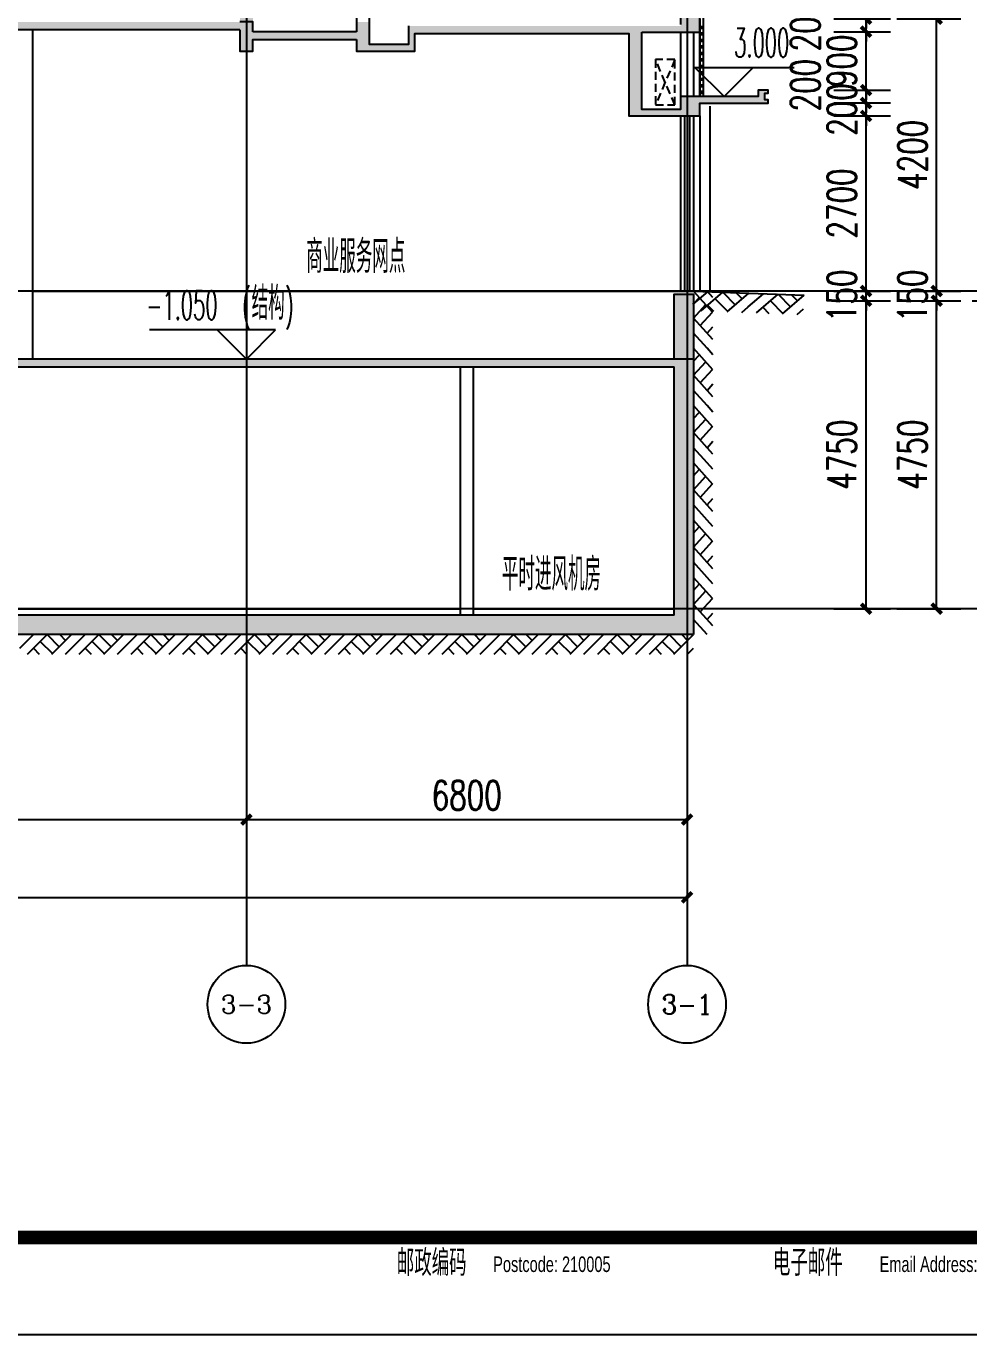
# Model space of a CAD drawing. Extents: x -59851 to 653804, y -249523 to 437614.
# Drawn here: x 621321 to 635871, y 348488 to 368673 of the extents above; entities that cross this region are included whole.
import ezdxf
from ezdxf.enums import TextEntityAlignment as Align

# ---------------------------------------------------------------- set-up
doc = ezdxf.new("R2010")
doc.units = 0
doc.header["$LTSCALE"] = 1000
doc.header["$MEASUREMENT"] = 0
doc.linetypes.add('HIDDEN2', pattern=[0.1875, 0.125, -0.0625])
for name, color, linetype in [('4-LINE', 7, 'Continuous'), ('A-看线', 105, 'Continuous'), ('A-第三道尺寸线', 105, 'Continuous'), ('AXIS', 3, 'Continuous'), ('AXIS_TEXT', 7, 'Continuous'), ('DIM_ELEV', 3, 'Continuous'), ('DOTE', 16, 'Continuous'), ('LABEL_FIXBOX_PM', 7, 'Continuous'), ('LABEL_FIXTXT_PM', 3, 'Continuous'), ('LABEL_TXT_PM', 1, 'Continuous'), ('PUB_DIM', 3, 'Continuous'), ('PUB_HATCH', 8, 'Continuous'), ('PUB_TEXT', 7, 'Continuous'), ('WALL', 2, 'Continuous'), ('WINDOW', 4, 'Continuous'), ('剖面构造层', 7, 'Continuous')]:
    doc.layers.add(name, color=color, linetype=linetype)
doc.styles.add('_TCH_AXIS', font='COMPLEX', dxfattribs={"bigfont": 'GBCBIG'})
doc.styles.add('_TCH_DIM', font='SIMPLEX.shx', dxfattribs={"width": 0.7, "bigfont": 'GBCBIG.shx'})
doc.styles.add('_TCH_DIM_T3', font='SIMPLEX.shx', dxfattribs={"width": 0.705882, "bigfont": 'GBCBIG.shx'})
doc.styles.add('COMPLEX', font='COMPLEX')
doc.styles.add('LABEL_FIXTXT_PM', font='pm_njadri_r.shx', dxfattribs={"width": 0.7, "bigfont": 'pm_njadri_hztxt.shx'})
doc.styles.add('LABEL_TXT_PM', font='pm_njadri_romans1.shx', dxfattribs={"width": 0.7, "bigfont": 'pm_njadri_hztxt.shx'})
doc.styles.get("Standard").update_dxf_attribs({"font": 'gbenor.shx', "width": 0.7, "bigfont": 'gbcbig.shx'})
doc.dimstyles.new('_TCH_ARCH&&150', dxfattribs={"dimtxt": 446.25, "dimasz": 150, "dimexe": 375, "dimexo": 450, "dimgap": 150, "dimtad": 1, "dimdec": 0, "dimzin": 0, "dimdsep": 46, "dimtxsty": '_TCH_DIM_T3', "dimblk": 'ARCHTICK', "dimcen": 0.09, "dimclrt": 7, "dimazin": 2, "dimtfac": 1, "dimtdec": 0, "dimtix": 1, "dimtmove": 2, "dimatfit": 3, "dimfxl": 0, "dimtolj": 1, "dimtzin": 0, "dimarcsym": 0})

# ---------------------------------------------------------------- blocks, each defined once
blk = doc.blocks.new('A$C309E1229')
at = {"layer": '4-LINE', "linetype": 'HIDDEN2'}
for p, q in [((-300, 700), (0, 0)), ((-300, 0), (0, 700))]:
    blk.add_line(p, q, dxfattribs=at)
blk.add_lwpolyline([(-300, 700), (0, 700), (0, 0), (-300, 0)], close=True, dxfattribs=at)
blk = doc.blocks.new('PMSheet_A1_20150113_5-3892016032414355901')
at = {"layer": 'LABEL_FIXBOX_PM'}
blk.add_lwpolyline([(0, 594), (841, 594), (841, 0), (0, 0)], close=True, dxfattribs=at)
at = {"layer": 'LABEL_FIXBOX_PM', "const_width": 1.4}
blk.add_lwpolyline([(831, 584), (25, 584), (25, 10), (831, 10)], close=True, dxfattribs=at)
at = {"layer": 'LABEL_FIXTXT_PM', "style": 'LABEL_FIXTXT_PM', "width": 0.7}
for s, p in [('邮政编码', (666.35, 7.55)), ('电子邮件', (705.05, 7.55))]:
    blk.add_text(s, height=2.7, dxfattribs=at).set_placement(p, align=Align.MIDDLE)
for s, p in [('Postcode: 210005', (678.72, 6.46)), ('Email Address: njadi_co.ltd@vip.163.com', (726.27, 6.46))]:
    blk.add_text(s, height=1.6, dxfattribs=at).set_placement(p, align=Align.CENTER)
at = {"layer": 'LABEL_TXT_PM', "style": 'LABEL_TXT_PM'}
for tag, height, width, p in [('修改图应说明理由', 4.5, 0.7, (788.35, 468.8)), ('出图章签名', 4.5, 0.7, (759.46, 338.09)), ('建设单位_U01', 4.5, 0.7, (800.9, 212.14)), ('建设单位', 4.5, 0.7, (800.9, 210.2)), ('建设单位_D01', 4.5, 0.7, (800.9, 207.4)), ('项目名称_U01', 4.5, 0.7, (800.9, 200.42)), ('项目名称', 4.5, 0.7, (800.9, 198.19)), ('项目名称_D01', 4.5, 0.7, (800.9, 195.3)), ('设计编号', 4.5, 0.6, (780.76, 187.9)), ('分项号', 4.5, 0.6, (820.26, 188)), ('项目经理', 4.5, 0.7, (780.26, 172)), ('项目经理签名', 4.5, 0.7, (810.18, 172.26)), ('审定', 4.5, 0.7, (780.26, 163.9)), ('审定签名', 4.5, 0.7, (810.18, 164.16)), ('审核', 4.5, 0.7, (780.26, 156)), ('审核签名', 4.5, 0.7, (810.18, 156.26)), ('项目负责', 4.5, 0.7, (780.26, 148)), ('项目负责签名', 4.5, 0.7, (810.18, 148.26)), ('专业负责', 4.5, 0.7, (780.26, 140)), ('专业负责签名', 4.5, 0.7, (810.18, 140.26)), ('校对', 4.5, 0.7, (780.26, 131.9)), ('校对签名', 4.5, 0.7, (810.18, 132.16)), ('设计签名', 4.5, 0.7, (810.18, 124.26)), ('设计', 4.5, 0.7, (780.26, 124)), ('绘制签名', 4.5, 0.7, (810.18, 116.16)), ('绘制', 4.5, 0.7, (780.26, 115.9)), ('方案_01签名', 4.5, 0.7, (810.18, 96.16)), ('方案_01', 4.5, 0.7, (780.26, 95.9)), ('方案_02', 4.5, 0.7, (780.26, 87.9)), ('方案_02签名', 4.5, 0.7, (810.18, 88.16)), ('方案_03', 4.5, 0.7, (780.29, 79.9)), ('方案_03签名', 4.5, 0.7, (810.2, 80.16)), ('方案_04', 4.5, 0.7, (780.26, 71.9)), ('方案_04签名', 4.5, 0.7, (810.18, 72.16)), ('图名_U02', 4.5, 0.7, (790.5, 60.2)), ('图名_U01', 4.5, 0.7, (790.5, 54.2)), ('图名', 4.5, 0.7, (790.5, 47.96)), ('图名_D01', 4.5, 0.7, (790.5, 42.4)), ('图名_D02', 4.5, 0.7, (790.5, 37)), ('图号', 3.5, 0.7, (760.97, 20.95)), ('图档号', 3.5, 0.7, (781.1, 20.95)), ('日期', 3.5, 0.7, (801.07, 20.95)), ('版本号', 3.5, 0.7, (820.27, 20.95))]:
    blk.add_attdef(tag, text='', height=height, dxfattribs=dict(at, width=width)).set_placement(p, align=Align.CENTER)
blk = doc.blocks.new('_ArchTick')
at = {"color": 0, "linetype": 'ByBlock', "const_width": 0.4}
blk.add_lwpolyline([(-0.5, -0.5), (0.5, 0.5)], dxfattribs=at)
blk = doc.blocks.new('*D5077')
at = {"layer": 'AXIS', "color": 0, "lineweight": -2, "transparency": 16777216}
for p, q in [((609421, 358257), (609421, 356060)), ((624721, 358257), (624721, 356060)), ((609421, 356435), (624721, 356435))]:
    blk.add_line(p, q, dxfattribs=at)
at = {"layer": 'Defpoints', "color": 0, "transparency": 16777216}
for p in [(609421, 358707), (624721, 358707), (624721, 356435)]:
    blk.add_point(p, dxfattribs=at)
at = {"layer": 'AXIS', "color": 0, "lineweight": -2, "transparency": 16777216, "xscale": 150, "yscale": 150, "zscale": 150, "rotation": 180}
blk.add_blockref('_ArchTick', (609421, 356435), dxfattribs=at)
at = {"layer": 'AXIS', "color": 0, "lineweight": -2, "transparency": 16777216, "xscale": 150, "yscale": 150, "zscale": 150}
blk.add_blockref('_ArchTick', (624721, 356435), dxfattribs=at)
at = {"layer": 'AXIS', "color": 7, "transparency": 16777216, "insert": (617071, 356809), "char_height": 446.2, "attachment_point": 5, "style": '_TCH_DIM_T3'}
blk.add_mtext('\\A1;15300', dxfattribs=at)
blk = doc.blocks.new('*D5078')
at = {"layer": 'AXIS', "color": 0, "lineweight": -2, "transparency": 16777216}
for p, q in [((624721, 358257), (624721, 356060)), ((631521, 358257), (631521, 356060)), ((624721, 356435), (631521, 356435))]:
    blk.add_line(p, q, dxfattribs=at)
at = {"layer": 'Defpoints', "color": 0, "transparency": 16777216}
for p in [(624721, 358707), (631521, 358707), (631521, 356435)]:
    blk.add_point(p, dxfattribs=at)
at = {"layer": 'AXIS', "color": 0, "lineweight": -2, "transparency": 16777216, "xscale": 150, "yscale": 150, "zscale": 150, "rotation": 180}
blk.add_blockref('_ArchTick', (624721, 356435), dxfattribs=at)
at = {"layer": 'AXIS', "color": 0, "lineweight": -2, "transparency": 16777216, "xscale": 150, "yscale": 150, "zscale": 150}
blk.add_blockref('_ArchTick', (631521, 356435), dxfattribs=at)
at = {"layer": 'AXIS', "color": 7, "transparency": 16777216, "insert": (628121, 356809), "char_height": 446.2, "attachment_point": 5, "style": '_TCH_DIM_T3'}
blk.add_mtext('\\A1;6800', dxfattribs=at)
blk = doc.blocks.new('*D4741')
at = {"layer": 'AXIS', "color": 0, "lineweight": -2, "transparency": 16777216}
for p, q in [((586521, 358257), (586521, 354860)), ((631521, 358257), (631521, 354860)), ((586521, 355235), (631521, 355235))]:
    blk.add_line(p, q, dxfattribs=at)
at = {"layer": 'Defpoints', "color": 0, "transparency": 16777216}
for p in [(586521, 358707), (631521, 358707), (631521, 355235)]:
    blk.add_point(p, dxfattribs=at)
at = {"layer": 'AXIS', "color": 0, "lineweight": -2, "transparency": 16777216, "xscale": 150, "yscale": 150, "zscale": 150, "rotation": 180}
blk.add_blockref('_ArchTick', (586521, 355235), dxfattribs=at)
at = {"layer": 'AXIS', "color": 0, "lineweight": -2, "transparency": 16777216, "xscale": 150, "yscale": 150, "zscale": 150}
blk.add_blockref('_ArchTick', (631521, 355235), dxfattribs=at)
at = {"layer": 'AXIS', "color": 7, "transparency": 16777216, "insert": (609021, 355609), "char_height": 446.2, "attachment_point": 5, "style": '_TCH_DIM_T3'}
blk.add_mtext('\\A1;45000', dxfattribs=at)
blk = doc.blocks.new('*D4742')
at = {"layer": 'Defpoints', "color": 0, "transparency": 16777216}
for p in [(635470, 404788), (636497, 404788), (635470, 364438)]:
    blk.add_point(p, dxfattribs=at)
at = {"layer": 'PUB_DIM', "color": 0, "lineweight": -2, "transparency": 16777216}
for p, q in [((635920, 404788), (636872, 404788)), ((636497, 364438), (636497, 404788)), ((635920, 364438), (636872, 364438))]:
    blk.add_line(p, q, dxfattribs=at)
at = {"layer": 'PUB_DIM', "color": 0, "lineweight": -2, "transparency": 16777216, "xscale": 150, "yscale": 150, "zscale": 150}
for p, rotation in [((636497, 404788), 90), ((636497, 364438), 270)]:
    blk.add_blockref('_ArchTick', p, dxfattribs=dict(at, rotation=rotation))
at = {"layer": 'PUB_DIM', "color": 7, "transparency": 16777216, "insert": (636124, 384613), "char_height": 446.2, "attachment_point": 5, "rotation": 90, "style": '_TCH_DIM_T3'}
blk.add_mtext('\\A1;40350', dxfattribs=at)
blk = doc.blocks.new('*D4761')
at = {"layer": 'Defpoints', "color": 0, "transparency": 16777216}
for p in [(634309, 368788), (635374, 368788), (634309, 364588)]:
    blk.add_point(p, dxfattribs=at)
at = {"layer": 'PUB_DIM', "color": 0, "lineweight": -2, "transparency": 16777216}
for p, q in [((634759, 368788), (635749, 368788)), ((635374, 364588), (635374, 368788)), ((634759, 364588), (635749, 364588))]:
    blk.add_line(p, q, dxfattribs=at)
at = {"layer": 'PUB_DIM', "color": 0, "lineweight": -2, "transparency": 16777216, "xscale": 150, "yscale": 150, "zscale": 150}
for p, rotation in [((635374, 368788), 90), ((635374, 364588), 270)]:
    blk.add_blockref('_ArchTick', p, dxfattribs=dict(at, rotation=rotation))
at = {"layer": 'PUB_DIM', "color": 7, "transparency": 16777216, "insert": (635001, 366688), "char_height": 446.2, "attachment_point": 5, "rotation": 90, "style": '_TCH_DIM_T3'}
blk.add_mtext('\\A1;4200', dxfattribs=at)
blk = doc.blocks.new('*D4762')
at = {"layer": 'Defpoints', "color": 0, "transparency": 16777216}
for p in [(634309, 364588), (635374, 364588), (634309, 364438)]:
    blk.add_point(p, dxfattribs=at)
at = {"layer": 'PUB_DIM', "color": 0, "lineweight": -2, "transparency": 16777216}
for p, q in [((634759, 364588), (635749, 364588)), ((635374, 364588), (635374, 364738)), ((635374, 364438), (635374, 364588)), ((634759, 364438), (635749, 364438)), ((635374, 364438), (635374, 364288))]:
    blk.add_line(p, q, dxfattribs=at)
at = {"layer": 'PUB_DIM', "color": 0, "lineweight": -2, "transparency": 16777216, "xscale": 150, "yscale": 150, "zscale": 150}
for p, rotation in [((635374, 364588), 270), ((635374, 364438), 90)]:
    blk.add_blockref('_ArchTick', p, dxfattribs=dict(at, rotation=rotation))
at = {"layer": 'PUB_DIM', "color": 7, "transparency": 16777216, "insert": (635001, 364513), "char_height": 446.2, "attachment_point": 5, "rotation": 90, "style": '_TCH_DIM_T3'}
blk.add_mtext('\\A1;150', dxfattribs=at)
blk = doc.blocks.new('*D4763')
at = {"layer": 'Defpoints', "color": 0, "transparency": 16777216}
for p in [(634309, 364438), (635374, 364438), (634309, 359688)]:
    blk.add_point(p, dxfattribs=at)
at = {"layer": 'PUB_DIM', "color": 0, "lineweight": -2, "transparency": 16777216}
for p, q in [((634759, 364438), (635749, 364438)), ((635374, 359688), (635374, 364438)), ((634759, 359688), (635749, 359688))]:
    blk.add_line(p, q, dxfattribs=at)
at = {"layer": 'PUB_DIM', "color": 0, "lineweight": -2, "transparency": 16777216, "xscale": 150, "yscale": 150, "zscale": 150}
for p, rotation in [((635374, 364438), 90), ((635374, 359688), 270)]:
    blk.add_blockref('_ArchTick', p, dxfattribs=dict(at, rotation=rotation))
at = {"layer": 'PUB_DIM', "color": 7, "transparency": 16777216, "insert": (635001, 362063), "char_height": 446.2, "attachment_point": 5, "rotation": 90, "style": '_TCH_DIM_T3'}
blk.add_mtext('\\A1;4750', dxfattribs=at)
blk = doc.blocks.new('*D4815')
at = {"layer": 'A-第三道尺寸线', "color": 0, "lineweight": -2, "transparency": 16777216}
for p, q in [((634284, 369688), (634284, 369838)), ((633787, 369688), (634659, 369688)), ((634284, 368788), (634284, 369688)), ((633787, 368788), (634659, 368788)), ((634284, 368788), (634284, 368638))]:
    blk.add_line(p, q, dxfattribs=at)
at = {"layer": 'Defpoints', "color": 0, "transparency": 16777216}
for p in [(633337, 369688), (634284, 369688), (633337, 368788)]:
    blk.add_point(p, dxfattribs=at)
at = {"layer": 'A-第三道尺寸线', "color": 0, "lineweight": -2, "transparency": 16777216, "xscale": 150, "yscale": 150, "zscale": 150}
for p, rotation in [((634284, 369688), 270), ((634284, 368788), 90)]:
    blk.add_blockref('_ArchTick', p, dxfattribs=dict(at, rotation=rotation))
at = {"layer": 'A-第三道尺寸线', "color": 7, "transparency": 16777216, "insert": (633911, 369238), "char_height": 446.2, "attachment_point": 5, "rotation": 90, "style": '_TCH_DIM_T3'}
blk.add_mtext('\\A1;900', dxfattribs=at)
blk = doc.blocks.new('*D4816')
at = {"layer": 'A-第三道尺寸线', "color": 0, "lineweight": -2, "transparency": 16777216}
for p, q in [((633787, 368788), (634659, 368788)), ((634284, 368788), (634284, 368938)), ((634284, 368588), (634284, 368788)), ((633787, 368588), (634659, 368588)), ((634284, 368588), (634284, 368438))]:
    blk.add_line(p, q, dxfattribs=at)
at = {"layer": 'Defpoints', "color": 0, "transparency": 16777216}
for p in [(633337, 368788), (634284, 368788), (633337, 368588)]:
    blk.add_point(p, dxfattribs=at)
at = {"layer": 'A-第三道尺寸线', "color": 0, "lineweight": -2, "transparency": 16777216, "xscale": 150, "yscale": 150, "zscale": 150}
for p, rotation in [((634284, 368788), 270), ((634284, 368588), 90)]:
    blk.add_blockref('_ArchTick', p, dxfattribs=dict(at, rotation=rotation))
at = {"layer": 'A-第三道尺寸线', "color": 7, "transparency": 16777216, "insert": (633346, 368688), "char_height": 446.2, "attachment_point": 5, "rotation": 90, "style": '_TCH_DIM_T3'}
blk.add_mtext('\\A1;200', dxfattribs=at)
blk = doc.blocks.new('*D4817')
at = {"layer": 'A-第三道尺寸线', "color": 0, "lineweight": -2, "transparency": 16777216}
for p, q in [((633787, 368588), (634659, 368588)), ((634284, 368588), (634284, 368738)), ((634284, 367688), (634284, 368588)), ((633787, 367688), (634659, 367688)), ((634284, 367688), (634284, 367538))]:
    blk.add_line(p, q, dxfattribs=at)
at = {"layer": 'Defpoints', "color": 0, "transparency": 16777216}
for p in [(633337, 368588), (634284, 368588), (633337, 367688)]:
    blk.add_point(p, dxfattribs=at)
at = {"layer": 'A-第三道尺寸线', "color": 0, "lineweight": -2, "transparency": 16777216, "xscale": 150, "yscale": 150, "zscale": 150}
for p, rotation in [((634284, 368588), 270), ((634284, 367688), 90)]:
    blk.add_blockref('_ArchTick', p, dxfattribs=dict(at, rotation=rotation))
at = {"layer": 'A-第三道尺寸线', "color": 7, "transparency": 16777216, "insert": (633911, 368138), "char_height": 446.2, "attachment_point": 5, "rotation": 90, "style": '_TCH_DIM_T3'}
blk.add_mtext('\\A1;900', dxfattribs=at)
blk = doc.blocks.new('*D4818')
at = {"layer": 'A-第三道尺寸线', "color": 0, "lineweight": -2, "transparency": 16777216}
for p, q in [((634284, 367688), (634284, 367838)), ((633787, 367688), (634659, 367688)), ((634284, 367488), (634284, 367688)), ((633787, 367488), (634659, 367488)), ((634284, 367488), (634284, 367338))]:
    blk.add_line(p, q, dxfattribs=at)
at = {"layer": 'Defpoints', "color": 0, "transparency": 16777216}
for p in [(633337, 367688), (634284, 367688), (633337, 367488)]:
    blk.add_point(p, dxfattribs=at)
at = {"layer": 'A-第三道尺寸线', "color": 0, "lineweight": -2, "transparency": 16777216, "xscale": 150, "yscale": 150, "zscale": 150}
for p, rotation in [((634284, 367688), 270), ((634284, 367488), 90)]:
    blk.add_blockref('_ArchTick', p, dxfattribs=dict(at, rotation=rotation))
at = {"layer": 'A-第三道尺寸线', "color": 7, "transparency": 16777216, "insert": (633346, 367763), "char_height": 446.2, "attachment_point": 5, "rotation": 90, "style": '_TCH_DIM_T3'}
blk.add_mtext('\\A1;200', dxfattribs=at)
blk = doc.blocks.new('*D4819')
at = {"layer": 'A-第三道尺寸线', "color": 0, "lineweight": -2, "transparency": 16777216}
for p, q in [((634284, 367488), (634284, 367638)), ((633787, 367488), (634659, 367488)), ((634284, 367288), (634284, 367488)), ((633787, 367288), (634659, 367288)), ((634284, 367288), (634284, 367138))]:
    blk.add_line(p, q, dxfattribs=at)
at = {"layer": 'Defpoints', "color": 0, "transparency": 16777216}
for p in [(633337, 367488), (634284, 367488), (633337, 367288)]:
    blk.add_point(p, dxfattribs=at)
at = {"layer": 'A-第三道尺寸线', "color": 0, "lineweight": -2, "transparency": 16777216, "xscale": 150, "yscale": 150, "zscale": 150}
for p, rotation in [((634284, 367488), 270), ((634284, 367288), 90)]:
    blk.add_blockref('_ArchTick', p, dxfattribs=dict(at, rotation=rotation))
at = {"layer": 'A-第三道尺寸线', "color": 7, "transparency": 16777216, "insert": (633911, 367388), "char_height": 446.2, "attachment_point": 5, "rotation": 90, "style": '_TCH_DIM_T3'}
blk.add_mtext('\\A1;200', dxfattribs=at)
blk = doc.blocks.new('*D4820')
at = {"layer": 'A-第三道尺寸线', "color": 0, "lineweight": -2, "transparency": 16777216}
for p, q in [((633787, 367288), (634659, 367288)), ((634284, 364588), (634284, 367288)), ((633787, 364588), (634659, 364588))]:
    blk.add_line(p, q, dxfattribs=at)
at = {"layer": 'Defpoints', "color": 0, "transparency": 16777216}
for p in [(633337, 367288), (634284, 367288), (633337, 364588)]:
    blk.add_point(p, dxfattribs=at)
at = {"layer": 'A-第三道尺寸线', "color": 0, "lineweight": -2, "transparency": 16777216, "xscale": 150, "yscale": 150, "zscale": 150}
for p, rotation in [((634284, 367288), 90), ((634284, 364588), 270)]:
    blk.add_blockref('_ArchTick', p, dxfattribs=dict(at, rotation=rotation))
at = {"layer": 'A-第三道尺寸线', "color": 7, "transparency": 16777216, "insert": (633911, 365938), "char_height": 446.2, "attachment_point": 5, "rotation": 90, "style": '_TCH_DIM_T3'}
blk.add_mtext('\\A1;2700', dxfattribs=at)
blk = doc.blocks.new('*D4821')
at = {"layer": 'A-第三道尺寸线', "color": 0, "lineweight": -2, "transparency": 16777216}
for p, q in [((633787, 364588), (634659, 364588)), ((634284, 364588), (634284, 364738)), ((634284, 364438), (634284, 364588)), ((633787, 364438), (634659, 364438)), ((634284, 364438), (634284, 364288))]:
    blk.add_line(p, q, dxfattribs=at)
at = {"layer": 'Defpoints', "color": 0, "transparency": 16777216}
for p in [(633337, 364588), (634284, 364588), (633337, 364438)]:
    blk.add_point(p, dxfattribs=at)
at = {"layer": 'A-第三道尺寸线', "color": 0, "lineweight": -2, "transparency": 16777216, "xscale": 150, "yscale": 150, "zscale": 150}
for p, rotation in [((634284, 364588), 270), ((634284, 364438), 90)]:
    blk.add_blockref('_ArchTick', p, dxfattribs=dict(at, rotation=rotation))
at = {"layer": 'A-第三道尺寸线', "color": 7, "transparency": 16777216, "insert": (633911, 364513), "char_height": 446.2, "attachment_point": 5, "rotation": 90, "style": '_TCH_DIM_T3'}
blk.add_mtext('\\A1;150', dxfattribs=at)
blk = doc.blocks.new('*D4822')
at = {"layer": 'A-第三道尺寸线', "color": 0, "lineweight": -2, "transparency": 16777216}
for p, q in [((633787, 364438), (634659, 364438)), ((634284, 359688), (634284, 364438)), ((633787, 359688), (634659, 359688))]:
    blk.add_line(p, q, dxfattribs=at)
at = {"layer": 'Defpoints', "color": 0, "transparency": 16777216}
for p in [(633337, 364438), (634284, 364438), (633337, 359688)]:
    blk.add_point(p, dxfattribs=at)
at = {"layer": 'A-第三道尺寸线', "color": 0, "lineweight": -2, "transparency": 16777216, "xscale": 150, "yscale": 150, "zscale": 150}
for p, rotation in [((634284, 364438), 90), ((634284, 359688), 270)]:
    blk.add_blockref('_ArchTick', p, dxfattribs=dict(at, rotation=rotation))
at = {"layer": 'A-第三道尺寸线', "color": 7, "transparency": 16777216, "insert": (633911, 362063), "char_height": 446.2, "attachment_point": 5, "rotation": 90, "style": '_TCH_DIM_T3'}
blk.add_mtext('\\A1;4750', dxfattribs=at)
blk = doc.blocks.new('_AXISO')
blk.add_circle((0, 0), 0.5)
at = {"layer": 'AXIS_TEXT', "style": 'COMPLEX', "width": 1.041667}
blk.add_attdef('A', text='', height=0.56, dxfattribs=at).set_placement((-0.25, -0.28), (0.25, -0.28), align=Align.FIT)
blk = doc.blocks.new('$LinePat$素土夯实')
at = {"color": 0}
for p, q in [((0, -210), (210, 0)), ((120, -300), (420, 0)), ((420, 0), (608, -188)), ((495, -300), (795, 0)), ((615, 0), (705, -90)), ((315, -105), (502, -293)), ((210, -210), (300, -300)), ((705, -300), (795, -210))]:
    blk.add_line(p, q, dxfattribs=at)

msp = doc.modelspace()

# ---------------------------------------------------------------- hatches: boundary and pattern name
at = {"layer": 'PUB_HATCH'}
h = msp.add_hatch(color=256, dxfattribs=at)
h.dxf.hatch_style = 1
h.paths.add_polyline_path([(605121.2, 371687.8), (605021.2, 371687.8), (605021.2, 370887.8), (605021.4, 370887.8), (605021.4, 369687.8), (605021.2, 368787.8), (605121.2, 368787.8)])
h.paths.add_polyline_path([(605221.2, 371687.8), (605121.2, 371687.8), (605121.2, 368787.8), (605221.2, 368787.8)])
h.paths.add_polyline_path([(607421.2, 371477.8), (607321.2, 371477.8), (607321.2, 370987.8), (607421.2, 370987.8)])
h.paths.add_polyline_path([(607521.2, 371477.8), (607421.2, 371477.8), (607421.2, 370987.8), (607521.2, 370987.8)])
h.paths.add_polyline_path([(609421.2, 368737.8), (609321.2, 368737.8), (609321.2, 368587.8), (607521.2, 368587.8), (607521.2, 368787.8), (607421.2, 368787.8), (607421.2, 366787.8), (607521.2, 366787.8), (607521.2, 368467.8), (609321.2, 368467.8), (609321.2, 368287.8), (609421.2, 368287.8)])
h.paths.add_polyline_path([(607421.2, 368787.8), (607321.2, 368787.8), (607321.2, 368577.8), (607321.2, 366787.8), (607421.2, 366787.8)])
h.paths.add_polyline_path([(609521.2, 368617.8), (613871.2, 368617.8), (613871.2, 368737.8), (609421.2, 368737.8), (609421.2, 368287.8), (609521.2, 368287.8)])
h.paths.add_polyline_path([(609521.2, 368787.8), (609421.2, 368787.8), (609421.2, 368737.8), (609521.2, 368737.8)])
h.paths.add_polyline_path([(609421.2, 368787.8), (609321.2, 368787.8), (609321.2, 368737.8), (609421.2, 368737.8)], flags=17)
h.paths.add_polyline_path([(609421.2, 369387.8), (609321.2, 369387.8), (609321.2, 368787.8), (609421.2, 368787.8)])
h.paths.add_polyline_path([(609521.2, 369307.8), (609571.2, 369307.8), (609571.2, 369387.8), (609421.2, 369387.8), (609421.2, 368787.8), (609521.2, 368787.8)])
h.paths.add_polyline_path([(615121.2, 368737.8), (613871.2, 368737.8), (613871.2, 368617.8), (615121.2, 368617.8)])
h.paths.add_polyline_path([(624721.2, 368737.8), (624621.2, 368737.8), (615121.2, 368737.8), (615121.2, 368617.8), (624621.2, 368617.8), (624621.2, 368287.8), (624721.2, 368287.8)])
h.paths.add_polyline_path([(624721.2, 369387.8), (624571.2, 369387.8), (624571.2, 369307.8), (624621.2, 369307.8), (624621.2, 368737.8), (624721.2, 368737.8)])
h.paths.add_polyline_path([(624821.2, 369387.8), (624721.2, 369387.8), (624721.2, 368737.8), (624821.2, 368737.8)])
h.paths.add_polyline_path([(628721.2, 368557.8), (628721.2, 368677.8), (627221.2, 368677.8), (627221.2, 368387.8), (626621.2, 368387.8), (626621.2, 368737.8), (626421.2, 368737.8), (626421.2, 368587.8), (624821.2, 368587.8), (624821.2, 368737.8), (624721.2, 368737.8), (624721.2, 368287.8), (624821.2, 368287.8), (624821.2, 368467.8), (626421.2, 368467.8), (626421.2, 368287.8), (627321.2, 368287.8), (627321.2, 368557.8)])
h = msp.add_hatch(color=256, dxfattribs=at)
h.dxf.hatch_style = 1
h.paths.add_polyline_path([(631721.2, 368647.8), (631721.2, 368987.8), (631821.2, 368987.8), (631821.2, 369037.8), (631771.2, 369037.8), (631721.2, 369187.8), (631421.2, 369187.8), (631421.2, 369127.8), (631421.2, 368697.8), (631421.2, 368677.8), (628721.2, 368677.8), (628721.2, 368557.8), (630621.2, 368557.8), (630621.2, 367287.8), (631721.2, 367287.8), (631721.2, 367487.8), (631871.2, 367487.8), (632771.2, 367487.8), (632771.2, 367537.8), (632721.2, 367537.8), (632721.2, 367637.8), (632771.2, 367637.8), (632771.2, 367687.8), (632621.2, 367687.8), (632621.2, 367587.8), (631421.2, 367587.8), (631421.2, 367387.8), (630821.2, 367387.8), (630821.2, 368577.8), (631621.2, 368577.8), (631721.2, 368577.8)])
h = msp.add_hatch(color=256, dxfattribs=at)
h.dxf.hatch_style = 1
h.paths.add_polyline_path([(611321.2, 363417.8), (624721.2, 363417.8), (624721.2, 363537.8), (609421.2, 363537.8), (609421.2, 363417.8), (611021.2, 363417.8), (611021.2, 361687.8), (611321.2, 361687.8)])
h.paths.add_polyline_path([(613121.2, 363417.8), (612821.2, 363417.8), (612821.2, 361687.8), (613121.2, 361687.8)], flags=17)
h.paths.add_polyline_path([(609421.2, 363537.8), (607521.2, 363537.8), (607521.2, 364587.8), (607421.2, 364587.8), (607421.2, 361887.8), (607521.2, 361887.8), (607521.2, 363417.8), (609421.2, 363417.8)])
h.paths.add_polyline_path([(607421.2, 364587.8), (607321.2, 364587.8), (607321.2, 361887.8), (607421.2, 361887.8)])
h.paths.add_polyline_path([(624721.2, 359587.8), (609421.2, 359587.8), (609421.2, 359287.8), (624721.2, 359287.8)])
h.paths.add_polyline_path([(631521.2, 359687.8), (631321.2, 359687.8), (631321.2, 359587.8), (624721.2, 359587.8), (624721.2, 359287.8), (631521.2, 359287.8)])
h.paths.add_polyline_path([(631621.2, 359687.8), (631521.2, 359687.8), (631521.2, 359287.8), (631621.2, 359287.8)])
h.paths.add_polyline_path([(631521.2, 363537.8), (624721.2, 363537.8), (624721.2, 363417.8), (631321.2, 363417.8), (631321.2, 359687.8), (631521.2, 359687.8)])
h.paths.add_polyline_path([(631621.2, 363537.8), (631521.2, 363537.8), (631521.2, 359687.8), (631621.2, 359687.8)])
h.paths.add_polyline_path([(631621.2, 364537.8), (631521.2, 364537.8), (631521.2, 363537.8), (631621.2, 363537.8)])
h.paths.add_polyline_path([(631521.2, 364537.8), (631321.2, 364537.8), (631321.2, 363537.8), (631521.2, 363537.8)])

# ---------------------------------------------------------------- linework, layer by layer
msp.add_lwpolyline([(631621.2, 364587.8), (621421.2, 364587.8)])
at = {"layer": 'A-看线'}
for p, q in [((631871.2, 367437.8), (631871.2, 364578.1)), ((631721.2, 367287.8), (631721.2, 364583.9))]:
    msp.add_line(p, q, dxfattribs=at)
msp.add_lwpolyline([(631721.2, 368787.8), (631721.2, 367587.8)], dxfattribs=at)
msp.add_lwpolyline([(631721.2, 368787.8), (631721.2, 367587.8)], dxfattribs=at)
at = {"layer": 'AXIS'}
for p, q in [((624721.2, 358707.4), (624721.2, 354185.4)), ((631521.2, 358707.4), (631521.2, 354185.4))]:
    msp.add_line(p, q, dxfattribs=at)
at = {"layer": 'DIM_ELEV'}
for p, q in [((632092, 367587.8), (631642, 368037.8)), ((631642, 368037.8), (633176.3, 368037.8)), ((632092, 367587.8), (632542, 368037.8)), ((625171.2, 363987.8), (623223.9, 363987.8)), ((624721.2, 363537.8), (624271.2, 363987.8)), ((624721.2, 363537.8), (625171.2, 363987.8))]:
    msp.add_line(p, q, dxfattribs=at)
at = {"layer": 'DOTE'}
for p, q in [((631521.2, 425248.2), (631521.2, 358707.4)), ((624721.2, 423848.2), (624721.2, 358707.4)), ((636676.5, 364587.8), (575689.5, 364587.8)), ((636676.5, 359687.8), (590721.2, 359687.8))]:
    msp.add_line(p, q, dxfattribs=at)
at = {"layer": 'WALL'}
for points in [[(626621.2, 368697.8), (626621.2, 370287.8), (626421.2, 370287.8), (626421.2, 368587.8)], [(631621.2, 368577.8), (631621.2, 368577.8), (631721.2, 368577.8), (631721.2, 368647.8), (631721.2, 368647.8), (631721.2, 368987.8), (631821.2, 368987.8), (631821.2, 369037.8), (631771.2, 369037.8), (631721.2, 369187.8), (631421.2, 369187.8), (631421.2, 369127.8), (631421.2, 369127.8), (631421.2, 368697.8)], [(624621.2, 368617.8), (609521.2, 368617.8), (609521.2, 368287.8), (609321.2, 368287.8), (609321.2, 368467.8), (607521.2, 368467.8)], [(621421.2, 368617.8), (621421.2, 363537.8)], [(624821.2, 368587.8), (624821.2, 368737.8), (624621.2, 368737.8)], [(624621.2, 368617.8), (624621.2, 368287.8), (624821.2, 368287.8), (624821.2, 368467.8), (626421.2, 368467.8)], [(626421.2, 368587.8), (624821.2, 368587.8)], [(626421.2, 368467.8), (626421.2, 368287.8), (627321.2, 368287.8), (627321.2, 368557.8), (630621.2, 368557.8), (630621.2, 367287.8), (631721.2, 367287.8), (631721.2, 367487.8), (632771.2, 367487.8), (632771.2, 367537.8), (632721.2, 367537.8), (632721.2, 367637.8), (632771.2, 367637.8), (632771.2, 367687.8), (632621.2, 367687.8), (632621.2, 367587.8), (631421.2, 367587.8), (631421.2, 367387.8), (630821.2, 367387.8), (630821.2, 368577.8)], [(627221.2, 368677.8), (627221.2, 368387.8), (626621.2, 368387.8), (626621.2, 368697.8)], [(630821.2, 368577.8), (631621.2, 368577.8)], [(631321.2, 363537.8), (631321.2, 364537.8), (631621.2, 364537.8), (631621.2, 359287.8)], [(631621.2, 363537.8), (607521.2, 363537.8)], [(611321.2, 363417.8), (631321.2, 363417.8)], [(628021.2, 363417.8), (628021.2, 359587.8)], [(628221.2, 363417.8), (628221.2, 359587.8)], [(631321.2, 359587.8), (631321.2, 363417.8)], [(631321.2, 359587.8), (607321.2, 359587.8)], [(631621.2, 359287.8), (607621.2, 359287.8)]]:
    msp.add_lwpolyline(points, dxfattribs=at)
at = {"layer": 'WINDOW'}
for points in [[(631721.2, 368987.8), (631771.2, 368987.8), (631771.2, 367587.8), (631721.2, 367587.8)], [(631721.2, 368667.8), (631771.2, 368667.8), (631771.2, 368637.8), (631721.2, 368637.8)], [(631721.2, 368567.8), (631771.2, 368567.8), (631771.2, 368537.8), (631721.2, 368537.8)], [(631721.2, 368467.8), (631771.2, 368467.8), (631771.2, 368437.8), (631721.2, 368437.8)], [(631721.2, 368367.8), (631771.2, 368367.8), (631771.2, 368337.8), (631721.2, 368337.8)], [(631721.2, 368267.8), (631771.2, 368267.8), (631771.2, 368237.8), (631721.2, 368237.8)], [(631721.2, 368167.8), (631771.2, 368167.8), (631771.2, 368137.8), (631721.2, 368137.8)], [(631721.2, 368067.8), (631771.2, 368067.8), (631771.2, 368037.8), (631721.2, 368037.8)], [(631721.2, 367967.8), (631771.2, 367967.8), (631771.2, 367937.8), (631721.2, 367937.8)], [(631721.2, 367867.8), (631771.2, 367867.8), (631771.2, 367837.8), (631721.2, 367837.8)], [(631721.2, 367767.8), (631771.2, 367767.8), (631771.2, 367737.8), (631721.2, 367737.8)], [(631721.2, 367667.8), (631771.2, 367667.8), (631771.2, 367637.8), (631721.2, 367637.8)], [(631721.2, 367637.8), (631771.2, 367637.8), (631771.2, 367587.8), (631721.2, 367587.8)]]:
    msp.add_lwpolyline(points, close=True, dxfattribs=at)
for points in [[(631421.2, 368577.8), (631421.2, 367587.8)], [(631521.2, 368577.8), (631521.2, 367587.8)], [(631621.2, 368577.8), (631621.2, 367587.8)], [(631421.2, 368557.8), (631421.2, 367387.8)], [(631421.2, 367287.8), (631421.2, 364587.8)], [(631481.2, 367287.8), (631481.2, 364587.8)], [(631561.2, 367287.8), (631561.2, 364587.8)], [(631621.2, 367287.8), (631621.2, 364587.8)]]:
    msp.add_lwpolyline(points, dxfattribs=at)
at = {"layer": '剖面构造层'}
for points in [[(621421.2, 364587.8), (631621.2, 364587.8)], [(631621.2, 364587.8), (633328, 364521.8)], [(607321.2, 359587.8), (607321.2, 359687.8), (628021.2, 359687.8)], [(628221.2, 359687.8), (631321.2, 359687.8)]]:
    msp.add_lwpolyline(points, dxfattribs=at)

# ---------------------------------------------------------------- block references
at = {"xscale": 150, "yscale": 150, "zscale": 150}
msp.add_blockref('PMSheet_A1_20150113_5-3892016032414355901', (527627.5, 348488), dxfattribs=at)
at = {"extrusion": (0, 0, -1), "zscale": -1}
msp.add_blockref('A$C309E1229', (-631033.7, 367457.8), dxfattribs=at)
at = {"layer": 'AXIS'}
ref = msp.add_blockref('_AXISO', (624721.2, 353585.4), dxfattribs=dict(at, xscale=1200, yscale=1200, zscale=1200))
ref.add_attrib('A', '3-3', dxfattribs={"layer": 'AXIS_TEXT', "height": 281.67, "style": '_TCH_AXIS'}).set_placement((624325.6, 353444.6), (625116.9, 353444.6), align=Align.FIT)
ref = msp.add_blockref('_AXISO', (631521.2, 353585.4), dxfattribs=dict(at, xscale=1200, yscale=1200, zscale=1200))
ref.add_attrib('A', '3-1', dxfattribs={"layer": 'AXIS_TEXT', "height": 304.45, "style": '_TCH_AXIS'}).set_placement((631129.8, 353433.2), (631912.7, 353433.2), align=Align.FIT)
at = {"layer": 'PUB_HATCH'}
for p, xscale, rotation in [((631621.2, 364587.8), 1.074209142301773, 357.7835325309815), ((631621.2, 363704.5), 1.111111111124046, 90), ((632474.6, 364554.8), 1.074209142301773, 357.7835325309815), ((631621.2, 362821.1), 1.111111111124046, 90), ((631621.2, 361937.8), 1.111111111124046, 90), ((631621.2, 361054.5), 1.111111111124046, 90), ((631621.2, 360171.1), 1.111111111124046, 90), ((631621.2, 359287.8), 1.111111111124046, 90)]:
    msp.add_blockref('$LinePat$素土夯实', p, dxfattribs=dict(at, xscale=xscale, rotation=rotation))
at = {"layer": 'PUB_HATCH', "xscale": 1.006289308192208}
for p in [(621221.2, 359287.8), (622021.2, 359287.8), (622821.2, 359287.8), (623621.2, 359287.8), (624421.2, 359287.8), (625221.2, 359287.8), (626021.2, 359287.8), (626821.2, 359287.8), (627621.2, 359287.8), (628421.2, 359287.8), (629221.2, 359287.8), (630021.2, 359287.8), (630821.2, 359287.8)]:
    msp.add_blockref('$LinePat$素土夯实', p, dxfattribs=at)

# ---------------------------------------------------------------- texts
at = {"layer": 'PUB_TEXT', "style": '_TCH_DIM'}
for s, height, width, p in [('3.000', 446.25, 0.494118, (632249.3, 368195.3)), ('-1.050', 446.25, 0.494118, (623178.9, 364145.3)), ('(', 446.2, 0.494118, (624653.9, 364145.3)), ('结构', 506.38, 0.7, (624800.9, 364145.3)), (')', 446.2, 0.494118, (625317, 364145.3))]:
    msp.add_text(s, height=height, dxfattribs=dict(at, width=width)).set_placement(p)
at = {"layer": 'PUB_TEXT', "width": 0.7}
for s, p in [('商业服务网点', (625643.5, 364865.8)), ('平时进风机房', (628663, 359965.8))]:
    msp.add_text(s, height=506.38, dxfattribs=at).set_placement(p)

# ---------------------------------------------------------------- dimensions: what is measured, and where the dimension line sits
at = {"layer": 'A-第三道尺寸线'}
for p1, p2, picture, middle in [((633336.7, 368787.8), (633336.7, 369687.8), '*D4815', (633910.8, 369237.8)), ((633336.7, 367687.8), (633336.7, 368587.8), '*D4817', (633910.8, 368137.8)), ((633336.7, 367287.8), (633336.7, 367487.8), '*D4819', (633910.8, 367387.8)), ((633336.7, 364587.8), (633336.7, 367287.8), '*D4820', (633910.8, 365937.8)), ((633336.7, 364437.8), (633336.7, 364587.8), '*D4821', (633910.8, 364512.8)), ((633336.7, 359687.8), (633336.7, 364437.8), '*D4822', (633910.8, 362062.8))]:
    dim = msp.add_aligned_dim(p1=p1, p2=p2, distance=-947.2, dimstyle='_TCH_ARCH&&150', dxfattribs=at)
    dim.commit()
    dim.dimension.update_dxf_attribs({"geometry": picture, "text_midpoint": middle})
for base, p1, p2, picture, middle in [((634284, 368787.8), (633336.7, 368587.8), (633336.7, 368787.8), '*D4816', (633346.5, 368687.8)), ((634284, 367687.8), (633336.7, 367487.8), (633336.7, 367687.8), '*D4818', (633346.5, 367762.8))]:
    dim = msp.add_linear_dim(base=base, p1=p1, p2=p2, angle=90, dimstyle='_TCH_ARCH&&150', dxfattribs=at)
    dim.commit()
    dim.dimension.update_dxf_attribs({"geometry": picture, "text_midpoint": middle, "dimtype": 161})
at = {"layer": 'AXIS'}
for p1, p2, distance, picture, middle in [((586521.2, 358707.4), (631521.2, 358707.4), -3472, '*D4741', (609021.2, 355608.6)), ((609421.2, 358707.4), (624721.2, 358707.4), -2272, '*D5077', (617071.2, 356808.6)), ((624721.2, 358707.4), (631521.2, 358707.4), -2272, '*D5078', (628121.2, 356808.6))]:
    dim = msp.add_aligned_dim(p1=p1, p2=p2, distance=distance, dimstyle='_TCH_ARCH&&150', dxfattribs=at)
    dim.commit()
    dim.dimension.update_dxf_attribs({"geometry": picture, "text_midpoint": middle})
at = {"layer": 'PUB_DIM'}
for p1, p2, distance, picture, middle in [((635470.5, 364437.8), (635470.5, 404787.8), -1027, '*D4742', (636124.3, 384612.8)), ((634309.5, 364587.8), (634309.5, 368787.8), -1064.5, '*D4761', (635000.8, 366687.8)), ((634309.5, 364437.8), (634309.5, 364587.8), -1064.5, '*D4762', (635000.8, 364512.8)), ((634309.5, 359687.8), (634309.5, 364437.8), -1064.5, '*D4763', (635000.8, 362062.8))]:
    dim = msp.add_aligned_dim(p1=p1, p2=p2, distance=distance, dimstyle='_TCH_ARCH&&150', dxfattribs=at)
    dim.commit()
    dim.dimension.update_dxf_attribs({"geometry": picture, "text_midpoint": middle})

doc.saveas('drawing.dxf')
